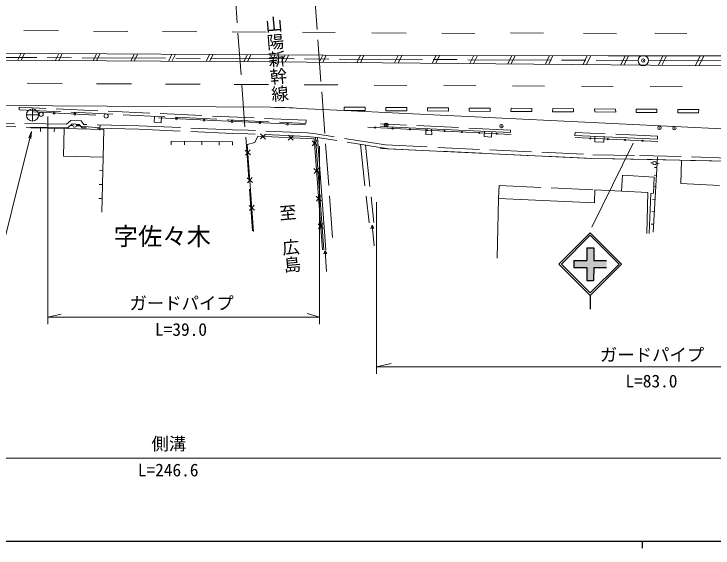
# Model space of a CAD drawing. Units: millimetres, scale not verified. Extents: x 40000 to 680007, y 20000 to 380004.
# Drawn here: x 177622 to 278205, y 204002 to 280873 of the extents above; entities that cross this region are included whole.
import ezdxf
from ezdxf.enums import TextEntityAlignment as Align

# ---------------------------------------------------------------- set-up
doc = ezdxf.new("R2010")
doc.units = ezdxf.units.MM
doc.header["$LTSCALE"] = 1000.01
doc.header["$PDMODE"] = 32
doc.header["$PDSIZE"] = 500
doc.linetypes.add('CHAIN', pattern=[18.5, 12, -1.5, 3.5, -1.5])
doc.linetypes.add('DASHED', pattern=[7.5, 6, -1.5])
for name, color, linetype, lineweight in [('M-BGD', 7, 'Continuous', 13), ('M-BMK-ROW', 1, 'Continuous', 13), ('M-BMK-SRVR', 3, 'Continuous', 13), ('M-STR-HTXT', 7, 'Continuous', 13), ('M-STR-STRC', 7, 'Continuous', 25), ('M-TTL-BAND', 7, 'Continuous', 25), ('名称未設定-7', 9, 'Continuous', 13)]:
    doc.layers.add(name, color=color, linetype=linetype, lineweight=lineweight)
doc.layers.add('用地', color=7, linetype='Continuous')
doc.styles.add('@ＭＳ ゴシック', font='')
doc.styles.add('ＭＳ ゴシック', font='')
doc.styles.get('@ＭＳ ゴシック').set_extended_font_data('@MS Gothic')
doc.styles.get('ＭＳ ゴシック').set_extended_font_data('MS Gothic')

# ---------------------------------------------------------------- blocks, each defined once
blk = doc.blocks.new('ﾌﾟﾛｯﾄﾏｰｸ-03')
at = {"color": 3, "linetype": 'Continuous', "lineweight": 13}
blk.add_circle((0, 0), 0.5, dxfattribs=at)
at = {"color": 3}
blk.add_point((0, 0), dxfattribs=at)
blk = doc.blocks.new('ﾌﾟﾛｯﾄﾏｰｸ-03_1_1')
at = {"color": 1, "linetype": 'Continuous', "lineweight": 13}
blk.add_circle((0, 0), 0.5, dxfattribs=at)
at = {"color": 1}
blk.add_point((0, 0), dxfattribs=at)
blk = doc.blocks.new('ﾌﾟﾛｯﾄﾏｰｸ-03_1')
at = {"color": 1, "linetype": 'Continuous', "lineweight": 13}
blk.add_circle((0, 0), 0.5, dxfattribs=at)
at = {"color": 1}
blk.add_point((0, 0), dxfattribs=at)
blk = doc.blocks.new('open_arrow')
at = {"color": 0, "linetype": 'Continuous', "lineweight": -2}
blk.add_lwpolyline([(7.5, 1.25), (0, 0), (7.5, -1.25)], dxfattribs=at)

msp = doc.modelspace()

# ---------------------------------------------------------------- hatches: boundary and pattern name
at = {"layer": 'M-STR-STRC'}
msp.add_hatch(color=256, dxfattribs=at).paths.add_polyline_path([(258171, 245371), (260032, 245371), (260032, 247231), (261032, 247231), (261032, 245371), (262891, 245371), (262891, 244371), (261032, 244371), (261031, 242511), (260031, 242511), (260032, 244371), (258171, 244371)])

# ---------------------------------------------------------------- linework, layer by layer
at = {"layer": 'M-BGD', "linetype": 'DASHED'}
for p, q in [((211956, 249677), (207956, 303696)), ((223456, 248714), (219456, 302733)), ((219651, 265571), (178347, 267448)), ((178347, 267448), (178347, 267098)), ((178347, 267098), (219630, 265107)), ((185826, 265563), (185203, 264993)), ((187270, 265470), (185826, 265563)), ((219630, 265107), (219651, 265571)), ((185394, 264489), (169767, 264753)), ((185203, 264993), (169807, 265253)), ((186006, 265050), (185394, 264489)), ((187025, 264984), (186006, 265050)), ((187444, 264486), (187025, 264984)), ((187682, 264981), (187270, 265470)), ((195592, 264793), (187682, 264981)), ((209064, 264189), (195592, 264793)), ((249075, 264147), (230351, 265076)), ((195575, 264293), (187444, 264486)), ((209047, 263689), (195575, 264293)), ((211280, 263639), (209047, 263689)), ((211297, 264139), (209064, 264189)), ((219806, 263255), (211280, 263639)), ((219844, 263754), (211297, 264139)), ((221059, 263624), (219844, 263754)), ((231100, 262020), (221059, 263624)), ((249075, 263829), (249075, 264147)), ((258382, 263815), (258343, 263360)), ((270198, 263295), (258382, 263815)), ((221309, 263094), (219806, 263255)), ((231488, 261468), (221309, 263094)), ((270238, 262850), (270198, 263295)), ((227464, 262111), (228708, 250796)), ((228181, 261996), (229404, 250872)), ((231100, 262020), (260896, 260613)), ((231488, 261468), (260730, 260087)), ((260896, 260613), (267612, 260508)), ((267612, 260508), (280446, 260141)), ((260730, 260087), (267447, 259983)), ((267447, 259983), (280354, 259674)), ((273653, 259834), (273584, 256466)), ((265060, 255367), (265184, 257676)), ((265184, 257676), (269716, 257393)), ((269716, 257393), (269629, 255070)), ((273584, 256466), (279150, 256200)), ((269269, 255013), (269005, 249278)), ((269629, 255070), (269269, 255013))]:
    msp.add_line(p, q, dxfattribs=at)
at = {"layer": 'M-BGD'}
for p, q in [((184038, 278436), (179026, 278479)), ((194013, 278361), (189044, 278395)), ((203942, 278304), (199016, 278344)), ((213903, 278242), (209027, 278312)), ((223851, 278187), (219114, 278258)), ((234037, 278106), (229115, 278161)), ((243923, 278068), (239177, 278107)), ((253833, 278119), (249088, 278157)), ((264295, 278026), (259550, 278065)), ((274442, 278076), (269852, 278093)), ((222192, 274934), (168601, 275276)), ((178638, 275212), (178143, 274183)), ((179136, 275208), (178641, 274180)), ((184064, 275177), (183569, 274150)), ((184562, 275174), (184067, 274147)), ((189490, 275142), (188996, 274118)), ((189988, 275139), (189494, 274114)), ((194916, 275108), (194423, 274085)), ((195414, 275104), (194921, 274082)), ((200342, 275073), (199850, 274052)), ((200840, 275070), (200348, 274049)), ((205768, 275038), (205276, 274019)), ((206266, 275035), (205775, 274016)), ((211194, 275004), (210703, 273986)), ((211692, 275001), (211201, 273983)), ((216620, 274969), (216128, 273949)), ((217118, 274966), (216626, 273945)), ((222046, 274934), (221550, 273905)), ((222545, 274933), (222048, 273901)), ((222192, 274934), (263101, 274870)), ((227484, 274925), (226972, 273862)), ((227983, 274925), (227469, 273858)), ((232923, 274917), (232393, 273818)), ((233422, 274916), (232891, 273814)), ((238361, 274908), (237815, 273774)), ((238861, 274908), (238312, 273770)), ((243800, 274900), (243236, 273730)), ((244299, 274899), (243734, 273726)), ((249239, 274891), (248658, 273687)), ((249738, 274891), (249156, 273683)), ((254677, 274883), (254080, 273643)), ((255176, 274882), (254577, 273639)), ((260116, 274874), (259500, 273597)), ((260615, 274874), (259998, 273593)), ((263101, 274869), (320073, 274796)), ((265554, 274866), (264919, 273547)), ((266054, 274866), (265416, 273543)), ((270994, 274859), (270337, 273497)), ((271493, 274859), (270835, 273492)), ((276371, 274852), (275694, 273447)), ((276870, 274852), (276191, 273443)), ((168784, 274240), (214327, 273964)), ((257853, 273613), (214327, 273964)), ((257853, 273613), (319986, 273037)), ((184558, 270876), (179513, 270933)), ((194512, 270828), (189504, 270831)), ((204410, 270763), (199442, 270778)), ((214256, 270704), (209293, 270733)), ((224222, 270653), (219360, 270670)), ((234155, 270580), (229428, 270613)), ((244055, 270536), (239465, 270554)), ((253955, 270492), (249365, 270510)), ((263855, 270448), (259265, 270465)), ((273754, 270403), (269164, 270421)), ((68241, 268406), (214568, 267437)), ((189382, 266317), (180395, 266772)), ((218810, 267276), (225146, 266992)), ((225146, 266992), (225154, 267457)), ((225146, 266992), (272614, 264662)), ((225146, 266992), (228152, 266975)), ((225154, 267457), (228159, 267441)), ((228152, 266975), (228160, 267441)), ((231133, 266955), (231141, 267421)), ((231133, 266955), (234138, 266939)), ((231141, 267421), (234146, 267404)), ((234138, 266939), (234146, 267404)), ((237130, 266911), (237138, 267376)), ((237130, 266911), (240136, 266895)), ((237138, 267376), (240143, 267360)), ((240136, 266895), (240144, 267360)), ((243130, 266870), (243138, 267336)), ((243130, 266870), (246136, 266854)), ((243138, 267336), (246143, 267320)), ((246136, 266854), (246143, 267319)), ((249130, 266830), (249138, 267296)), ((249130, 266830), (252135, 266814)), ((249138, 267296), (252143, 267279)), ((252135, 266814), (252143, 267279)), ((255130, 266789), (255138, 267255)), ((255130, 266789), (258135, 266773)), ((255138, 267255), (258143, 267239)), ((258135, 266773), (258143, 267238)), ((261172, 267216), (264194, 267194)), ((261172, 267216), (261176, 266764)), ((261176, 266764), (264198, 266742)), ((264194, 267194), (264198, 266742)), ((267129, 266709), (267137, 267174)), ((267129, 266709), (270135, 266692)), ((267137, 267174), (270143, 267158)), ((270135, 266692), (270143, 267158)), ((273129, 266667), (273137, 267133)), ((273129, 266667), (276135, 266651)), ((273137, 267133), (276142, 267116)), ((276135, 266651), (276143, 267116)), ((197778, 265281), (197821, 266159)), ((198411, 265910), (219581, 264894)), ((198799, 265217), (198842, 266110)), ((186113, 264816), (185669, 264829)), ((186609, 264856), (187017, 264849)), ((186612, 264788), (189998, 264470)), ((189998, 264469), (190038, 264801)), ((198799, 265217), (197778, 265281)), ((249140, 263527), (228518, 264560)), ((230346, 264669), (239472, 264229)), ((272614, 264662), (294752, 263607)), ((180020, 264473), (184839, 264379)), ((181430, 264446), (181420, 263946)), ((183430, 264407), (183420, 263907)), ((184839, 264379), (184750, 260413)), ((184839, 264379), (190547, 264244)), ((189958, 264138), (189998, 264469)), ((190546, 264244), (190458, 260278)), ((213823, 263566), (213086, 262891)), ((213792, 262860), (213117, 263597)), ((236888, 264354), (236871, 263507)), ((237731, 263469), (237708, 264314)), ((239472, 264229), (249075, 263829)), ((245312, 263986), (245292, 263213)), ((246333, 263164), (246355, 263942)), ((200226, 262545), (200223, 262045)), ((200226, 262545), (209047, 262489)), ((202137, 262533), (202134, 262033)), ((212695, 263261), (212256, 262361)), ((212694, 263261), (212691, 263261)), ((220821, 262909), (212695, 263261)), ((217819, 263393), (217082, 262717)), ((217789, 262686), (217113, 263423)), ((221246, 261957), (220512, 262590)), ((220541, 261905), (221194, 262662)), ((222006, 246906), (220821, 262909)), ((222205, 246921), (221006, 263126)), ((222505, 246943), (221309, 263094)), ((236871, 263507), (237731, 263469)), ((245292, 263213), (246333, 263164)), ((258343, 263360), (270238, 262850)), ((270246, 262523), (258380, 263072)), ((261215, 263237), (261196, 262480)), ((262506, 262407), (262545, 263180)), ((204637, 262517), (204634, 262017)), ((207137, 262502), (207134, 262002)), ((209047, 262489), (209044, 261989)), ((212256, 262361), (211192, 262066)), ((211192, 262066), (212072, 249543)), ((261196, 262480), (262506, 262407)), ((210894, 261263), (211649, 260607)), ((211599, 261312), (210943, 260557)), ((184750, 260413), (190458, 260278)), ((190458, 260278), (190280, 252344)), ((270229, 260266), (269570, 249475)), ((221541, 257968), (220784, 258621)), ((220836, 257916), (221489, 258673)), ((269533, 259429), (269251, 259438)), ((270137, 258752), (269787, 258774)), ((270031, 259388), (270447, 259372)), ((190414, 258310), (189914, 258321)), ((270068, 257627), (269719, 257649)), ((211174, 257273), (211929, 256617)), ((211879, 257322), (211224, 256567)), ((190369, 256311), (189869, 256322)), ((261208, 255549), (261150, 253698)), ((268839, 255189), (261208, 255549)), ((269971, 256043), (269622, 256064)), ((221837, 253979), (221079, 254632)), ((221132, 253927), (221785, 254684)), ((268699, 249293), (268839, 255189)), ((190324, 254311), (189824, 254322)), ((247145, 245716), (247350, 254330)), ((261150, 253698), (247350, 254330)), ((269854, 254125), (269505, 254147)), ((211454, 253282), (212209, 252627)), ((212160, 253332), (211504, 252577)), ((269752, 252456), (269403, 252477)), ((222132, 249990), (221375, 250643)), ((221427, 249938), (222080, 250695)), ((229145, 250467), (228970, 249995)), ((229472, 247485), (229145, 250467)), ((229417, 250044), (229145, 250467)), ((269640, 250619), (269290, 250641)), ((228970, 249995), (229417, 250044)), ((222385, 246819), (222194, 246354)), ((222643, 246387), (222385, 246819)), ((222607, 243827), (222385, 246819)), ((222194, 246354), (222643, 246387))]:
    msp.add_line(p, q, dxfattribs=at)
msp.add_lwpolyline([(180151, 263960), (174485, 241414), (156017, 241414)], dxfattribs=at)
at = {"layer": 'M-BGD', "linetype": 'DASHED'}
msp.add_lwpolyline([(247350, 254330), (247437, 256197), (261208, 255549)], dxfattribs=at)
at = {"layer": 'M-BGD'}
for centre in [(186363, 264812), (269782, 259406)]:
    msp.add_circle(centre, 250, dxfattribs=at)
for centre, radius, start, end in [((183391, 266621), 150, 360, 180), ((183391, 266621), 150, 180, 360), ((186387, 266469), 150, 360, 180), ((214552, 211087), 56350, 85.66665, 89.98439), ((186387, 266469), 150, 180, 360), ((201005, 265786), 150, 360, 180), ((201005, 265786), 150, 180, 360), ((205001, 265594), 150, 360, 180), ((205001, 265594), 150, 180, 360), ((208996, 265402), 150, 360, 180), ((208996, 265402), 150, 180, 360), ((212991, 265210), 150, 360, 180), ((212991, 265210), 150, 180, 360), ((216987, 265018), 150, 360, 180), ((216987, 265018), 150, 180, 360), ((229592, 264514), 75, 359.64221, 179.64221), ((229592, 264514), 75, 179.64221, 359.64221), ((232089, 264389), 75, 359.64221, 179.64221), ((232089, 264389), 75, 179.64221, 359.64221), ((234586, 264263), 75, 359.64221, 179.64221), ((234586, 264263), 75, 179.64221, 359.64221), ((237082, 264137), 75, 359.64221, 179.64221), ((237082, 264137), 75, 179.64221, 359.64221), ((239579, 264010), 75, 359.64221, 179.64221), ((239579, 264010), 75, 179.64221, 359.64221), ((242076, 263884), 75, 359.64221, 179.64221), ((242076, 263884), 75, 179.64221, 359.64221), ((244573, 263758), 75, 359.64221, 179.64221), ((244573, 263758), 75, 179.64221, 359.64221), ((247070, 263632), 75, 359.64221, 179.64221), ((247070, 263632), 75, 179.64221, 359.64221), ((260567, 262971), 75, 360, 180), ((260567, 262971), 75, 180, 360), ((263064, 262855), 75, 360, 180), ((263064, 262855), 75, 180, 360), ((265561, 262740), 75, 360, 180), ((265561, 262740), 75, 180, 360), ((268059, 262624), 75, 360, 180), ((268059, 262624), 75, 180, 360)]:
    msp.add_arc(centre, radius, start, end, dxfattribs=at)
at = {"layer": 'M-BMK-ROW', "color": 30}
msp.add_lwpolyline([(361225, 255998), (336529, 257846), (336522, 257831), (330735, 257908), (313414, 258737), (296218, 259505), (280354, 259674), (264088, 260035), (260730, 260087), (230328, 261523)], dxfattribs=at)
at = {"layer": 'M-BMK-SRVR'}
for p, q in [((180290, 267208), (180290, 265458)), ((179415, 266333), (181165, 266333))]:
    msp.add_line(p, q, dxfattribs=at)
msp.add_circle((180290, 266333), 875, dxfattribs=at)
at = {"layer": 'M-STR-HTXT'}
for p, q in [((182495, 266100), (182495, 236226)), ((221578, 261823), (221578, 236226)), ((266710, 262300), (260753, 250175)), ((229796, 253771), (229796, 229074)), ((182495, 237226), (184424, 237669)), ((221578, 237226), (219816, 237753)), ((182495, 237226), (221578, 237226)), ((229796, 230074), (231875, 230555)), ((229796, 230074), (311918, 230074)), ((91282, 216954), (319701, 216954))]:
    msp.add_line(p, q, dxfattribs=at)
at = {"layer": 'M-STR-STRC'}
for p, q in [((256031, 244871), (260531, 249372)), ((256384, 244871), (260531, 249018)), ((265031, 244871), (260531, 249372)), ((264678, 244871), (260531, 249018)), ((260032, 247231), (261032, 247231)), ((260032, 247231), (260032, 245371)), ((261032, 247231), (261032, 245371)), ((256031, 244871), (260531, 240371)), ((256384, 244871), (260531, 240724)), ((258171, 245371), (258171, 244371)), ((258171, 245371), (260032, 245371)), ((260531, 240724), (264678, 244871)), ((260531, 240371), (265031, 244871)), ((261032, 245371), (262891, 245371)), ((258171, 244371), (260032, 244371)), ((260032, 244371), (260031, 242511)), ((261032, 244371), (261031, 242511)), ((261032, 244371), (262891, 244371)), ((260031, 242511), (261031, 242511)), ((260531, 240371), (260531, 238371))]:
    msp.add_line(p, q, dxfattribs=at)
at = {"layer": 'M-TTL-BAND'}
for p, q in [((40000, 205002), (579006, 205002)), ((268003, 205002), (268003, 204002))]:
    msp.add_line(p, q, dxfattribs=at)
at = {"layer": '名称未設定-7', "color": 2, "linetype": 'CHAIN'}
for p, q in [((168915, 274659), (267415, 274172)), ((268915, 274165), (367415, 273678))]:
    msp.add_line(p, q, dxfattribs=at)
at = {"layer": '名称未設定-7', "color": 3}
for centre in [(181531, 266435), (190882, 266184)]:
    msp.add_circle(centre, 300, dxfattribs=at)

# ---------------------------------------------------------------- block references
at = {"layer": 'M-BGD', "xscale": 133, "yscale": 133, "rotation": 255.9}
msp.add_blockref('open_arrow', (180151, 263960), dxfattribs=at)
at = {"layer": 'M-BMK-ROW', "xscale": 500.0053, "yscale": 500.0053, "rotation": 345}
for p in [(247758, 264738), (270504, 264484), (272649, 264444)]:
    msp.add_blockref('ﾌﾟﾛｯﾄﾏｰｸ-03_1', p, dxfattribs=at)
at = {"layer": 'M-BMK-SRVR', "xscale": 1500.016, "yscale": 1500.016}
msp.add_blockref('ﾌﾟﾛｯﾄﾏｰｸ-03', (268165, 274168), dxfattribs=at)
at = {"layer": '用地', "xscale": 500.0053, "yscale": 500.0053, "rotation": 345}
msp.add_blockref('ﾌﾟﾛｯﾄﾏｰｸ-03_1_1', (231174, 264922), dxfattribs=at)

# ---------------------------------------------------------------- texts
at = {"layer": 'M-BGD', "style": '@ＭＳ ゴシック'}
for s, p in [('山陽新幹線', (215965, 268169)), ('至\u3000広島', (217752, 243577))]:
    msp.add_text(s, height=1833, rotation=275, dxfattribs=at).set_placement(p, align=Align.MIDDLE_RIGHT)
at = {"layer": 'M-BGD', "style": 'ＭＳ ゴシック'}
msp.add_text('字佐々木', height=2566, dxfattribs=at).set_placement((198965, 246810), align=Align.BOTTOM_CENTER)
at = {"layer": 'M-STR-HTXT', "style": 'ＭＳ ゴシック'}
for s, p in [('ガードパイプ', (201737, 237769)), ('L=39.0', (201653, 233995)), ('ガードパイプ', (269430, 230346)), ('L=83.0', (269346, 226572)), ('側溝', (199901, 217541))]:
    msp.add_text(s, height=1833, dxfattribs=at).set_placement(p, align=Align.BOTTOM_CENTER)
msp.add_text('L=246.6', height=1833, dxfattribs=at).set_placement((195442, 213767), align=Align.BOTTOM_LEFT)

doc.saveas('drawing.dxf')
